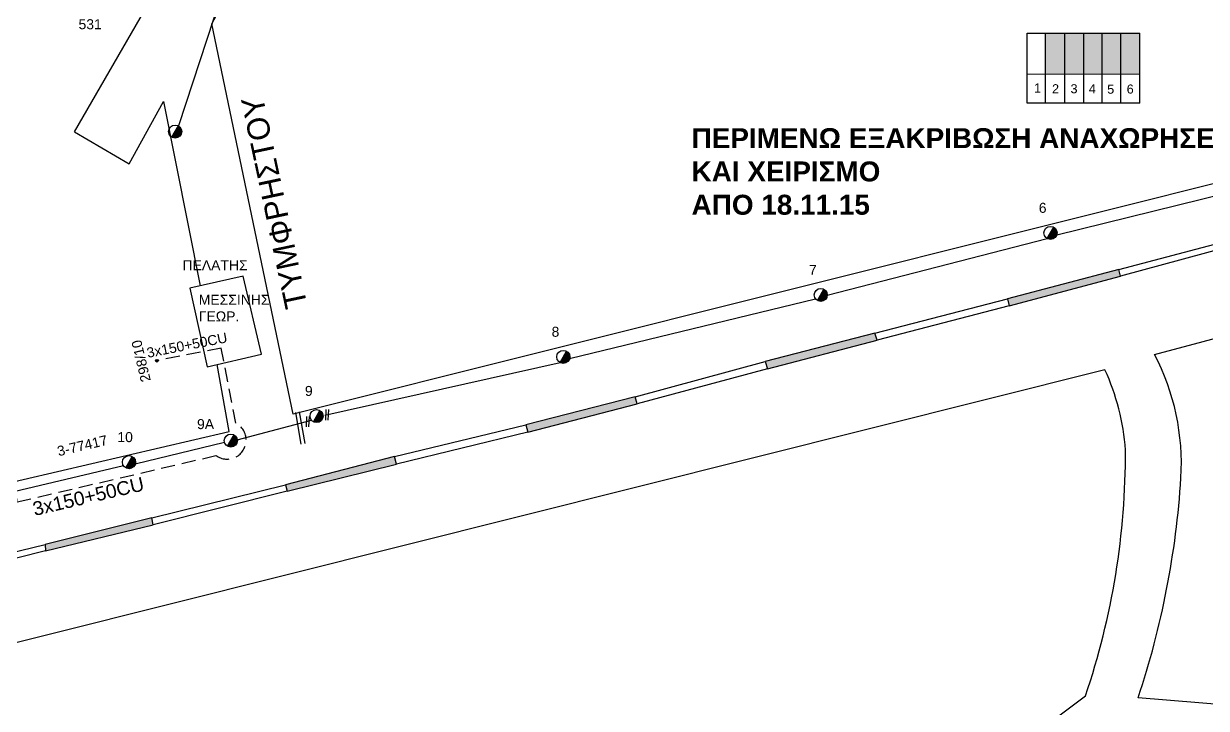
# Model space of a CAD drawing. Header units: millimetres. Extents: x 1421 to 7149, y 883 to 1925.
# Drawn here: x 6191.9 to 6405.1, y 1128.8 to 1252.2 of the extents above; entities that cross this region are included whole.
import ezdxf
from ezdxf.enums import TextEntityAlignment as Align

# ---------------------------------------------------------------- set-up
doc = ezdxf.new("R2010")
doc.units = ezdxf.units.MM
doc.linetypes.add('DASHED', pattern=[19.05, 12.7, -6.35])
for name, color, linetype in [('Pillar', 7, 'Continuous'), ('TRAIN', 7, 'Continuous'), ('Άγνωστα', 7, 'Continuous'), ('Καλώδια ΧΤ   3x150+50CU', 7, 'DASHED'), ('Μηχανική τομή', 7, 'Continuous'), ('Στύλος ΦΜ', 7, 'Continuous'), ('Στύλος ΦΜ @ 1', 7, 'Continuous'), ('Συνδέσεις', 7, 'Continuous'), ('Συνεστραμμένα ΧΤ   3x70+54.6+25 AL', 7, 'SYN_LINE'), ('Τομή', 7, 'Continuous'), ('Υπόβαθρο ΔΕΗ', 7, 'Continuous')]:
    doc.layers.add(name, color=color, linetype=linetype)
doc.styles.add('arial', font='ARIAL.TTF')
doc.styles.get("Standard").update_dxf_attribs({"font": 'ARIAL.TTF'})
doc.linetypes.add('SYN_LINE', pattern='A,0.5,-0.0001,["/\\/\\/\\/",Standard,S=0.1,R=0,X=0,Y=-0.05],-0.25', length=0.7501)

# ---------------------------------------------------------------- blocks, each defined once
blk = doc.blocks.new('ΥΠΑΡΧΩΝ ΤΣΙΜΕΝΤΕΝΙΟΣ ΣΤΥΛΟΣ')
at = {"layer": 'Στύλος ΦΜ'}
blk.add_hatch(color=256, dxfattribs=at).paths.add_polyline_path([(-1.29, -2.28, 0.574793), (2.62, 0, 0.268822), (1.3, 2.27)])
blk.add_line((-1.29, -2.28), (1.3, 2.27), dxfattribs=at)
blk.add_circle((0, 0), 2.62, dxfattribs=at)
at = {"layer": 'Στύλος ΦΜ', "flags": 4}
for tag, p in [('ΑΡΙΘΜΟΣ', (-4.68, 8.05)), ('ΤΥΠΟΣ', (-4.91, 3.03))]:
    blk.add_attdef(tag, p, '', height=4, dxfattribs=at)
blk = doc.blocks.new('ΜΗΧΑΝΙΚΗ ΤΟΜΗ')
at = {"layer": 'Μηχανική τομή', "ltscale": 40}
for p, q in [((-3.67, 1.17), (3.91, 1.17)), ((3.91, -0.38), (-3.67, -0.38))]:
    blk.add_line(p, q, dxfattribs=at)
blk = doc.blocks.new('_ΣΥΝΔΕΣΗ')
at = {"layer": 'Συνδέσεις', "linetype": 'SYN_LINE', "ltscale": 40}
blk.add_hatch(color=256, dxfattribs=at).paths.add_polyline_path([(0.5, -0.01, 1), (-0.5, -0.01, 1)])
at = {"layer": 'Συνδέσεις'}
blk.add_circle((0, -0.01), 0.5, dxfattribs=at)
blk = doc.blocks.new('ΤΟΜΗ')
at = {"layer": 'Τομή', "ltscale": 40}
for p, q in [((10.95, 0.22), (-12.13, 0.22)), ((10.95, -2.57), (-12.13, -2.57))]:
    blk.add_line(p, q, dxfattribs=at)

msp = doc.modelspace()

# ---------------------------------------------------------------- hatches: boundary and pattern name
at = {"layer": 'Pillar', "lineweight": -3, "ltscale": 0.1}
for color, points in [(50, [(6379.59, 1250.5), (6376.15, 1250.5), (6376.15, 1243.13), (6379.59, 1243.13)]), (1, [(6379.59, 1243.13), (6383.03, 1243.13), (6383.03, 1250.5), (6379.59, 1250.5)]), (30, [(6386.33, 1250.49), (6383.03, 1250.5), (6383.03, 1243.13), (6386.33, 1243.13)]), (151, [(6386.33, 1243.13), (6389.71, 1243.12), (6389.71, 1250.49), (6386.33, 1250.49)]), (5, [(6389.71, 1243.12), (6393.11, 1243.12), (6393.11, 1250.49), (6389.71, 1250.49)])]:
    msp.add_hatch(color=color, dxfattribs=at).paths.add_polyline_path(points)
at = {"layer": 'TRAIN', "lineweight": -3, "ltscale": 0.2, "true_color": 0x000000}
h = msp.add_hatch(color=18, dxfattribs=at)
h.paths.add_polyline_path([(5307.8, 916.69), (5307.42, 918.5), (5291.25, 913.97), (5291.64, 912.39)])
h.paths.add_polyline_path([(5346.98, 927.34), (5346.42, 929.06), (5327.1, 923.73), (5327.5, 922.11)])
h.paths.add_polyline_path([(5391.16, 939.49), (5390.8, 941.26), (5371.15, 935.67), (5371.54, 934.13)])
h.paths.add_polyline_path([(5434.79, 951.66), (5434.38, 953.09), (5414.01, 947.46), (5414.41, 946.17)])
h.paths.add_polyline_path([(5477.96, 963.3), (5477.54, 964.78), (5458.29, 959.48), (5458.63, 957.99)])
h.paths.add_polyline_path([(5521.09, 975.25), (5520.53, 976.64), (5500.93, 971.24), (5501.27, 969.85)])
h.paths.add_polyline_path([(5564.01, 987.31), (5563.53, 988.6), (5544.44, 983.44), (5544.83, 982.11)])
h.paths.add_polyline_path([(5607.53, 999.35), (5607.16, 1000.76), (5587.56, 995.37), (5587.86, 994.04)])
h.paths.add_polyline_path([(5650.69, 1011.59), (5650.43, 1012.86), (5630.95, 1007.38), (5631.3, 1006.34)])
h.paths.add_polyline_path([(5693.88, 1023.68), (5693.54, 1024.95), (5674.54, 1019.61), (5674.85, 1018.33)])
h.paths.add_polyline_path([(5737.23, 1035.54), (5736.76, 1037), (5717.39, 1031.65), (5717.78, 1030.17)])
h.paths.add_polyline_path([(5781.19, 1047.77), (5780.76, 1049.26), (5760.34, 1043.65), (5760.67, 1041.73)])
h.paths.add_polyline_path([(5823.52, 1059.63), (5823.07, 1061.07), (5803.83, 1055.75), (5804.29, 1053.97)])
h.paths.add_polyline_path([(5866.61, 1071.7), (5866.15, 1073.03), (5846.43, 1067.52), (5846.95, 1066.09)])
h.paths.add_polyline_path([(5909.89, 1083.42), (5909.41, 1084.91), (5889.8, 1079.69), (5890.21, 1078.15)])
h.paths.add_polyline_path([(5953.62, 1094.95), (5953.28, 1096.29), (5933.64, 1091.23), (5934.01, 1089.9)])
h.paths.add_polyline_path([(5997.35, 1106.64), (5996.86, 1108.11), (5977.14, 1102.73), (5977.41, 1101.27)])
h.paths.add_polyline_path([(6041.21, 1118.34), (6040.88, 1119.37), (6021.2, 1114.3), (6021.57, 1112.96)])
h.paths.add_polyline_path([(6084.53, 1129.62), (6084.2, 1130.76), (6064.3, 1125.6), (6064.68, 1124.35)])
h.paths.add_polyline_path([(6127.84, 1140.22), (6127.5, 1141.53), (6107.81, 1136.75), (6108.04, 1135.46)])
h.paths.add_polyline_path([(6171.81, 1151.11), (6171.55, 1152.4), (6152.67, 1147.67), (6152.97, 1146.48)])
h.paths.add_polyline_path([(6215.28, 1161.86), (6215.01, 1163.14), (6195.81, 1158.3), (6195.88, 1157.15)])
h.paths.add_polyline_path([(6259.15, 1172.81), (6258.76, 1174.15), (6239.12, 1169.06), (6239.43, 1167.95)])
h.paths.add_polyline_path([(6302.5, 1183.67), (6302.14, 1184.91), (6282.47, 1179.85), (6282.81, 1178.57)])
h.paths.add_polyline_path([(6345.81, 1195.12), (6345.34, 1196.39), (6325.6, 1191.31), (6326.02, 1189.97)])
h.paths.add_polyline_path([(6389.67, 1206.66), (6389.36, 1207.87), (6369.29, 1202.62), (6369.56, 1201.31)])
h.paths.add_polyline_path([(6431.91, 1217.89), (6431.52, 1219.19), (6411.91, 1213.83), (6412.23, 1212.81)])
h.paths.add_polyline_path([(6475.2, 1229.3), (6474.9, 1230.66), (6454.09, 1224.93), (6454.19, 1223.75)])
h.paths.add_polyline_path([(6518.46, 1241.13), (6518.14, 1242.4), (6498.69, 1237.32), (6498.94, 1235.86)])
h.paths.add_polyline_path([(6561.41, 1252.93), (6561.1, 1254.23), (6541.97, 1248.81), (6542.17, 1247.61)])
h.paths.add_polyline_path([(6605.11, 1264.65), (6604.74, 1265.83), (6585.45, 1260.81), (6585.83, 1259.21)])
h.paths.add_polyline_path([(6648.4, 1276.42), (6648.08, 1277.7), (6628.72, 1272.46), (6629.08, 1271.24)])
h.paths.add_polyline_path([(6691.88, 1288.22), (6691.32, 1289.41), (6671.43, 1284.06), (6671.77, 1282.84)])
h.paths.add_polyline_path([(6734.35, 1299.93), (6733.96, 1301.31), (6715.25, 1296.1), (6715.55, 1294.88)])
h.paths.add_polyline_path([(6778.12, 1311.81), (6777.64, 1313.25), (6758.13, 1307.89), (6758.57, 1306.43)])
h.paths.add_polyline_path([(6825.97, 1324.96), (6825.39, 1326.48), (6801.39, 1319.86), (6801.75, 1318.29)])
h.paths.add_polyline_path([(6869.13, 1336.91), (6868.69, 1338.47), (6844.91, 1331.97), (6845.37, 1330.54)])
h.paths.add_polyline_path([(6912.31, 1348.82), (6911.85, 1350.46), (6887.72, 1343.51), (6888.16, 1342.14)])
h.paths.add_polyline_path([(6956.15, 1360.98), (6955.58, 1362.85), (6931.4, 1355.89), (6932, 1354.3)])
h.paths.add_polyline_path([(6984.31, 1370.76), (6975.32, 1368.08), (6975.69, 1366.38), (6984.41, 1368.68)])

# ---------------------------------------------------------------- linework, layer by layer
at = {"layer": 'Pillar', "lineweight": -3, "ltscale": 40}
for points in [[(6372.82, 1237.86), (6372.82, 1250.5), (6393.11, 1250.49)], [(6376.15, 1237.85), (6376.15, 1250.5)], [(6379.59, 1237.85), (6379.59, 1250.5)], [(6383.03, 1237.85), (6383.03, 1250.5)], [(6386.33, 1237.84), (6386.33, 1250.49)], [(6389.71, 1237.84), (6389.71, 1250.49)], [(6393.11, 1237.84), (6393.11, 1250.49)], [(6372.82, 1243.14), (6393.11, 1243.12)], [(6393.11, 1237.84), (6372.82, 1237.86)]]:
    msp.add_lwpolyline(points, dxfattribs=at)
at = {"layer": 'TRAIN', "color": 18, "lineweight": -3, "ltscale": 0.2, "true_color": 0x000000}
for points in [[(6171.55, 1152.4), (6195.81, 1158.3), (6195.88, 1157.15), (6215.28, 1161.86), (6215.01, 1163.14), (6239.12, 1169.06), (6239.43, 1167.95), (6259.15, 1172.81), (6258.76, 1174.15), (6282.47, 1179.85), (6282.81, 1178.57), (6302.5, 1183.67), (6302.14, 1184.91), (6325.6, 1191.31), (6326.02, 1189.97), (6345.81, 1195.12), (6345.34, 1196.39), (6369.29, 1202.62), (6369.56, 1201.31), (6389.67, 1206.66), (6389.36, 1207.87), (6411.91, 1213.83)], [(6412.23, 1212.81), (6389.67, 1206.66), (6389.36, 1207.87), (6369.29, 1202.62), (6369.56, 1201.31), (6345.81, 1195.12), (6345.34, 1196.39), (6325.6, 1191.31), (6326.02, 1189.97), (6302.5, 1183.67), (6302.14, 1184.91), (6282.47, 1179.85), (6282.81, 1178.57), (6259.15, 1172.81), (6258.76, 1174.15), (6239.12, 1169.06), (6239.43, 1167.95), (6215.28, 1161.86), (6215.01, 1163.14), (6195.81, 1158.3), (6195.88, 1157.15), (6171.81, 1151.11)]]:
    msp.add_lwpolyline(points, dxfattribs=at)
at = {"layer": 'Άγνωστα', "lineweight": -3, "ltscale": 0.1}
msp.add_lwpolyline([(6221.87, 1204.54), (6224.99, 1190.35), (6234.81, 1192.61), (6231.51, 1206.7)], close=True, dxfattribs=at)
msp.add_lwpolyline([(6229, 1178.7), (6226.83, 1190.78)], dxfattribs=at)
at = {"layer": 'Καλώδια ΧΤ   3x150+50CU', "color": 6, "lineweight": -3, "ltscale": 0.2}
msp.add_lwpolyline([(6189.12, 1172.38), (6190.76, 1165.99), (6226.6, 1174.35, 1.077133), (6230.19, 1180.16), (6227.54, 1193.71), (6215.94, 1191.44)], format="xyb", dxfattribs=at)
at = {"layer": 'Συνεστραμμένα ΧΤ   3x70+54.6+25 AL', "color": 30, "lineweight": -3, "ltscale": 20}
msp.add_lwpolyline([(6231.26, 1268.61), (6219.83, 1233.76)], dxfattribs=at)
at = {"layer": 'Συνεστραμμένα ΧΤ   3x70+54.6+25 AL', "color": 50, "lineweight": -3, "ltscale": 20}
for points in [[(6378.15, 1214.12), (6408.61, 1221.64), (6438.42, 1226.3)], [(6336.79, 1203.23), (6376.44, 1213.45)], [(6290.34, 1191.81), (6334.65, 1202.6)], [(6246.21, 1181.64), (6288.63, 1191.11)]]:
    msp.add_lwpolyline(points, dxfattribs=at)
at = {"layer": 'Συνεστραμμένα ΧΤ   3x70+54.6+25 AL', "color": 6, "lineweight": -3, "ltscale": 15}
msp.add_lwpolyline([(6230.44, 1177.18), (6243.79, 1180.75)], dxfattribs=at)
at = {"layer": 'Συνεστραμμένα ΧΤ   3x70+54.6+25 AL', "color": 6, "lineweight": -3, "ltscale": 20}
for points in [[(6212.05, 1172.82), (6228.13, 1176.75)], [(6178.68, 1165.13), (6209.91, 1172.56)]]:
    msp.add_lwpolyline(points, dxfattribs=at)
at = {"layer": 'Υπόβαθρο ΔΕΗ', "lineweight": -3, "ltscale": 0.2}
for points in [[(6201.07, 1232.68), (6214.49, 1255.89), (6107.95, 1306.7), (6045.56, 1197.37)], [(6437.75, 1260.53), (6421.04, 1227.02), (6240.52, 1181.81), (6225.86, 1252.15), (6249.34, 1295.73), (6292.36, 1281.19)], [(6150.85, 1286.24), (6098.94, 1148.37), (6229, 1178.7)], [(6201.07, 1232.68), (6210.92, 1226.94), (6217.14, 1238.18), (6223.76, 1204.96)]]:
    msp.add_lwpolyline(points, dxfattribs=at)
msp.add_lwpolyline([(6656.98, 1143.34), (6598.4, 1113.72), (6392.83, 1130.66, 0.064612), (6400.55, 1170.31, 0.137377), (6395.76, 1192.56), (6466.85, 1211.52), (6656.98, 1143.34)], format="xyb", dxfattribs=at)
msp.add_lwpolyline([(6383.34, 1131.02, 0.083198), (6390.55, 1175.34, 0.089178), (6386.84, 1189.81), (5964.69, 1083.95, 0.847432), (5964.69, 1077.69), (6168.83, 1041.26), (6194.95, 1040.11), (6219.57, 1043.82), (6371.65, 1122.23)], format="xyb", close=True, dxfattribs=at)

# ---------------------------------------------------------------- block references
at = {"layer": 'Μηχανική τομή', "lineweight": -3, "xscale": 0.2500000000000124, "yscale": 0.2500000000000124, "zscale": 0.2500000000000124, "rotation": 267.6485671368781}
for p in [(6243.05, 1180.49), (6246.53, 1181.71)]:
    msp.add_blockref('ΜΗΧΑΝΙΚΗ ΤΟΜΗ', p, dxfattribs=at)
at = {"layer": 'Στύλος ΦΜ @ 1', "lineweight": -3, "ltscale": 40}
ref = msp.add_blockref('ΥΠΑΡΧΩΝ ΤΣΙΜΕΝΤΕΝΙΟΣ ΣΤΥΛΟΣ', (6204.99, 1257.12), dxfattribs=dict(at, xscale=0.4499999999998181, yscale=0.4499999999998181, zscale=0.4499999999998181))
ref.add_attrib('ΑΡΙΘΜΟΣ', '531', (6201.82, 1251.2), dxfattribs={"layer": 'Στύλος ΦΜ', "height": 1.8, "flags": 4})
at = {"layer": 'Στύλος ΦΜ @ 1', "lineweight": -3, "ltscale": 40, "xscale": 0.4499999999998181, "yscale": 0.4499999999998181, "zscale": 0.4499999999998181}
msp.add_blockref('ΥΠΑΡΧΩΝ ΤΣΙΜΕΝΤΕΝΙΟΣ ΣΤΥΛΟΣ', (6219.24, 1232.74), dxfattribs=at)
at = {"layer": 'Στύλος ΦΜ @ 1', "lineweight": -3, "ltscale": 40}
ref = msp.add_blockref('ΥΠΑΡΧΩΝ ΤΣΙΜΕΝΤΕΝΙΟΣ ΣΤΥΛΟΣ', (6377.03, 1214.47), dxfattribs=dict(at, xscale=0.4499999999998181, yscale=0.4499999999998181, zscale=0.4499999999998181))
ref.add_attrib('ΑΡΙΘΜΟΣ', '6', (6374.92, 1218.1), dxfattribs={"layer": 'Στύλος ΦΜ', "height": 1.8, "flags": 4})
ref = msp.add_blockref('ΥΠΑΡΧΩΝ ΤΣΙΜΕΝΤΕΝΙΟΣ ΣΤΥΛΟΣ', (6335.61, 1203.29), dxfattribs=dict(at, xscale=0.4499999999998181, yscale=0.4499999999998181, zscale=0.4499999999998181))
ref.add_attrib('ΑΡΙΘΜΟΣ', '7', (6333.5, 1206.91), dxfattribs={"layer": 'Στύλος ΦΜ', "height": 1.8, "flags": 4})
ref = msp.add_blockref('ΥΠΑΡΧΩΝ ΤΣΙΜΕΝΤΕΝΙΟΣ ΣΤΥΛΟΣ', (6289.21, 1192.13), dxfattribs=dict(at, xscale=0.4499999999998181, yscale=0.4499999999998181, zscale=0.4499999999998181))
ref.add_attrib('ΑΡΙΘΜΟΣ', '8', (6287.1, 1195.76), dxfattribs={"layer": 'Στύλος ΦΜ', "height": 1.8, "flags": 4})
ref = msp.add_blockref('ΥΠΑΡΧΩΝ ΤΣΙΜΕΝΤΕΝΙΟΣ ΣΤΥΛΟΣ', (6244.73, 1181.46), dxfattribs=dict(at, xscale=0.4499999999998181, yscale=0.4499999999998181, zscale=0.4499999999998181))
ref.add_attrib('ΑΡΙΘΜΟΣ', '9', (6242.63, 1185.09), dxfattribs={"layer": 'Στύλος ΦΜ', "height": 1.8, "flags": 4})
ref = msp.add_blockref('ΥΠΑΡΧΩΝ ΤΣΙΜΕΝΤΕΝΙΟΣ ΣΤΥΛΟΣ', (6229.27, 1177.03), dxfattribs=dict(at, xscale=0.4499999999998181, yscale=0.4499999999998181, zscale=0.4499999999998181))
ref.add_attrib('ΑΡΙΘΜΟΣ', '9A', (6223.18, 1179.11), dxfattribs={"layer": 'Στύλος ΦΜ', "height": 1.8, "flags": 4})
ref = msp.add_blockref('ΥΠΑΡΧΩΝ ΤΣΙΜΕΝΤΕΝΙΟΣ ΣΤΥΛΟΣ', (6210.92, 1173.15), dxfattribs=dict(at, xscale=0.4499999999998181, yscale=0.4499999999998181, zscale=0.4499999999998181))
ref.add_attrib('ΑΡΙΘΜΟΣ', '10', (6208.82, 1176.77), dxfattribs={"layer": 'Στύλος ΦΜ', "height": 1.8, "flags": 4})
at = {"layer": 'Συνδέσεις', "lineweight": -3, "xscale": 0.4777242751392805, "yscale": 0.4777242751392805, "zscale": 0.4777242751392805}
msp.add_blockref('_ΣΥΝΔΕΣΗ', (6215.95, 1191.45), dxfattribs=at)
at = {"layer": 'Τομή', "lineweight": -3, "xscale": 0.2499999999987852, "yscale": 0.2499999999987852, "zscale": 0.2499999999987852, "rotation": 99.92875140373482}
msp.add_blockref('ΤΟΜΗ', (6241.44, 1179.41), dxfattribs=at)

# ---------------------------------------------------------------- texts
at = {"lineweight": -3, "ltscale": 40, "insert": (6239.18, 1200.5), "char_height": 4, "width": 64.8866, "attachment_point": 1, "rotation": 102, "style": 'arial'}
msp.add_mtext('ΤΥΜΦΡΗΣΤΟΥ', dxfattribs=at)
at = {"color": 1, "ltscale": 30, "insert": (6312.33, 1233.36), "char_height": 3.6, "width": 121.2945, "attachment_point": 1}
msp.add_mtext('{\\fArial|b1|i0|c161|p34;ΠΕΡΙΜΕΝΩ ΕΞΑΚΡΙΒΩΣΗ ΑΝΑΧΩΡΗΣΕΩΝ \\PΚΑΙ ΧΕΙΡΙΣΜΟ   \\PΑΠΟ 18.11.15}', dxfattribs=at)
at = {"layer": 'Pillar', "lineweight": -3, "ltscale": 30, "char_height": 1.63, "width": 11.2573, "attachment_point": 1}
for s, insert in [('1', (6374.07, 1241.42)), ('2', (6377.31, 1241.28)), ('3', (6380.64, 1241.28)), ('4', (6383.94, 1241.28)), ('5', (6387.25, 1241.2)), ('6', (6390.77, 1241.23))]:
    msp.add_mtext(s, dxfattribs=dict(at, insert=insert))
at = {"layer": 'Άγνωστα', "lineweight": -3, "ltscale": 0.1}
for s, height, rotation, p in [('3x150+50CU', 1.8, 11.0998, (6221.37, 1194.25)), ('298/10', 1.8, 103.3814, (6213.1, 1191.38)), ('3-77417', 1.8, 13.1251, (6202.5, 1176.13)), ('3x150+50CU', 2.5, 13.1251, (6203.59, 1166.99))]:
    msp.add_text(s, height=height, rotation=rotation, dxfattribs=at).set_placement(p, align=Align.MIDDLE_CENTER)
at = {"layer": 'Άγνωστα', "lineweight": -3, "ltscale": 0.1, "char_height": 1.8, "width": 5.9979, "attachment_point": 1}
for s, insert in [('ΠΕΛΑΤΗΣ', (6220.55, 1209.55)), ('ΜΕΣΣΙΝΗΣ\\PΓΕΩΡ.', (6223.49, 1203.33))]:
    msp.add_mtext(s, dxfattribs=dict(at, insert=insert))

doc.saveas('drawing.dxf')
